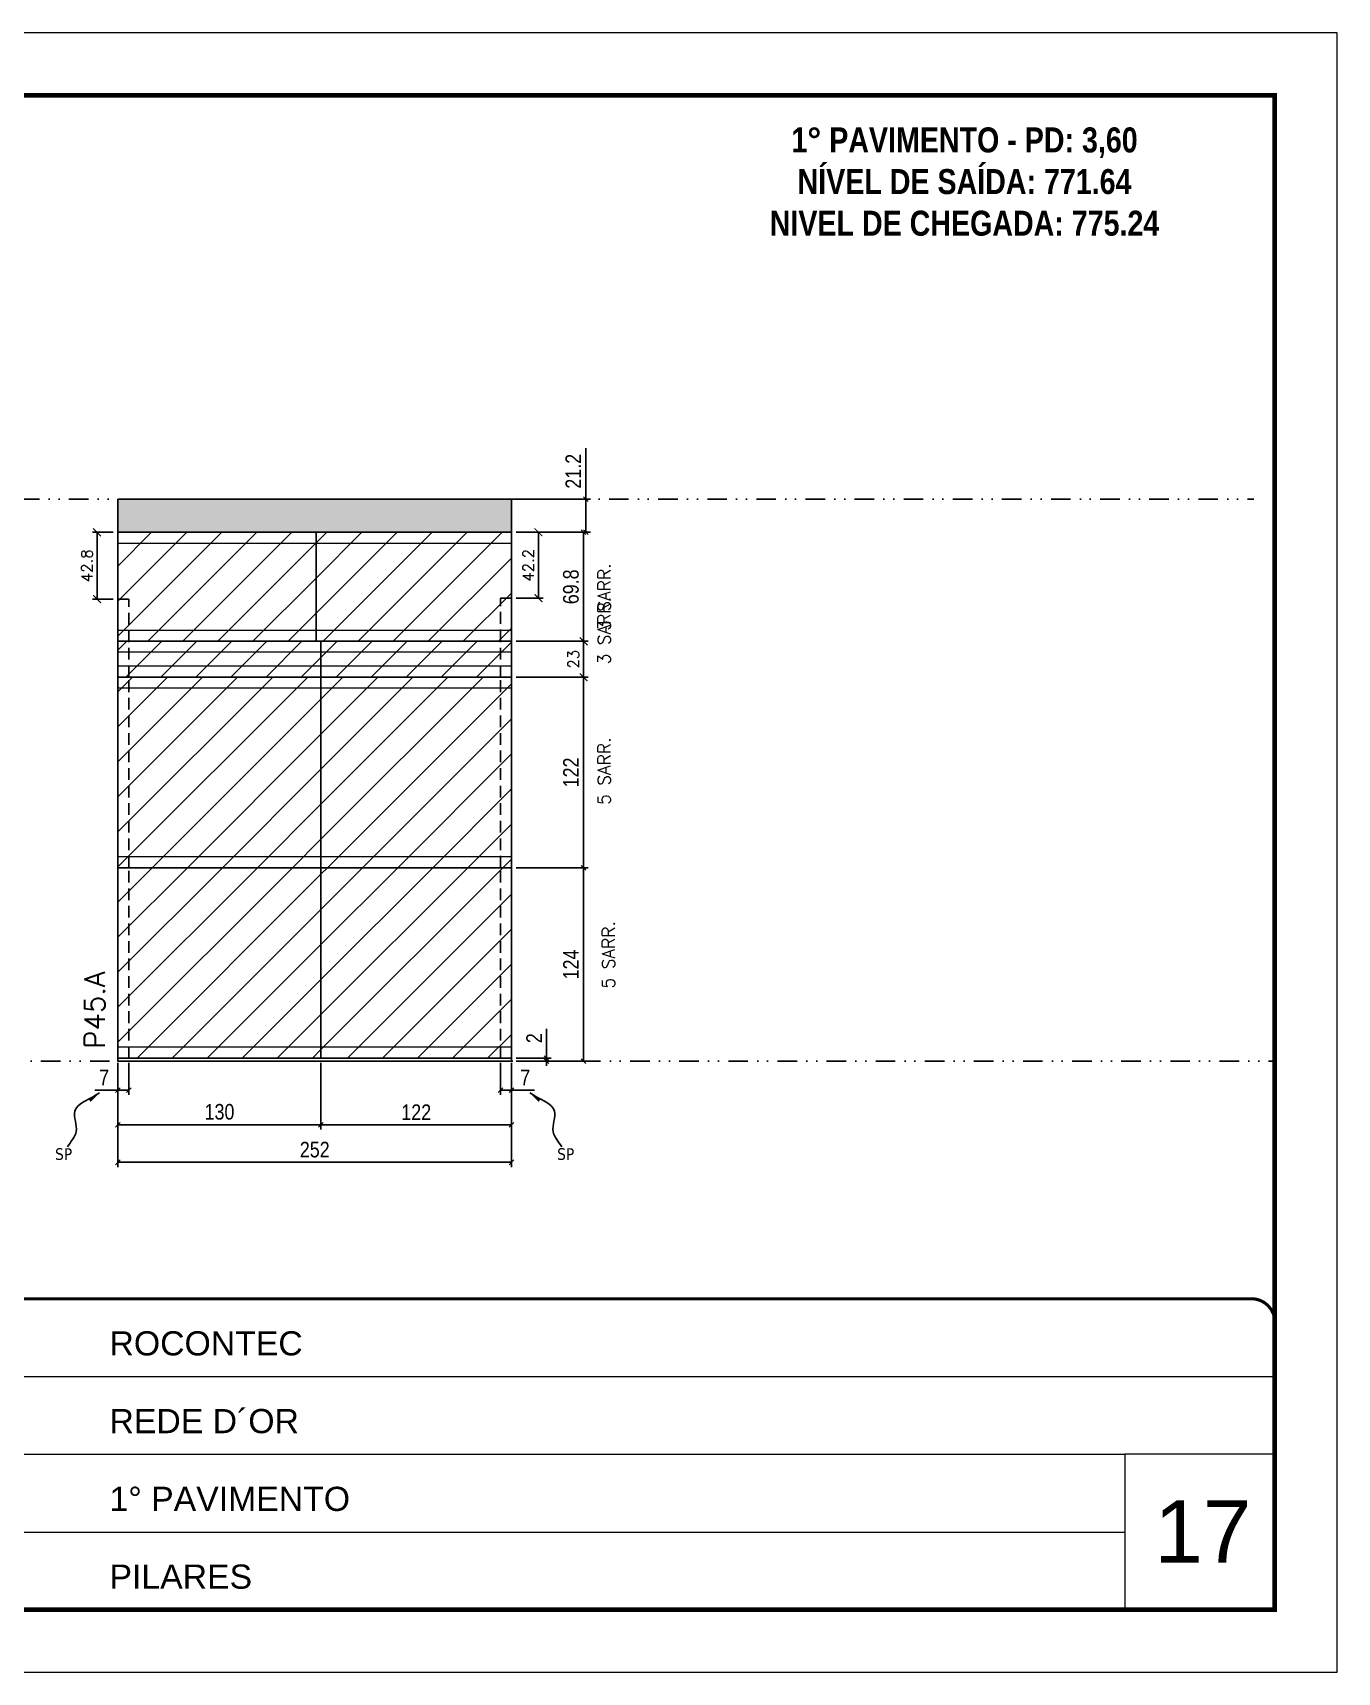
# Model space of a CAD drawing. Extents: x 2949 to 9203, y -16089 to 12527.
# Drawn here: x 3599 to 4434, y 6882 to 7932 of the extents above; entities that cross this region are included whole.
import ezdxf

# ---------------------------------------------------------------- set-up
doc = ezdxf.new("R2010")
doc.units = 0
for name, pattern in [('CONTINUO', [0]), ('DASHED', [0.75, 0.5, -0.25]), ('DIVIDE2', [0.625, 0.25, -0.125, 0, -0.125, 0, -0.125]), ('HIDDEN', [0.375, 0.25, -0.125])]:
    doc.linetypes.add(name, pattern=pattern)
for name, color, linetype, lineweight in [('CARIMBO', 255, 'Continuous', 9), ('Folhas', 255, 'Continuous', 9), ('Hachura', 251, 'Continuous', 9), ('Sarr 2.2x7', 40, 'Continuous', 9), ('SARRAFO DE PRESSAO', 251, 'DASHED', 9), ('Texto Seção', 7, 'Continuous', 15)]:
    doc.layers.add(name, color=color, linetype=linetype, lineweight=lineweight)
for name, color, linetype in [('COTA', 241, 'Continuous'), ('cotas', 4, 'Continuous'), ('NOMENCLATURA', 7, 'Continuous'), ('Nível', 160, 'Continuous'), ('Painéis', 200, 'Continuous'), ('Sarrafo de Pressão', 42, 'HIDDEN'), ('texto', 7, 'Continuous')]:
    doc.layers.add(name, color=color, linetype=linetype)
doc.styles.add('ARIAL', font='arial.ttf')
doc.styles.add('COTA TECNICA', font='techl___.ttf', dxfattribs={"height": 10})
doc.styles.add('COTA TECNICA-50', font='techl___.ttf', dxfattribs={"height": 10})
doc.styles.add('REGUA-120', font='ROMANS.shx', dxfattribs={"height": 15})
doc.styles.add('ROMANC', font='techb___.ttf', dxfattribs={"height": 2.5})
doc.styles.add('ROMANS', font='romans.shx')
doc.styles.get("Standard").update_dxf_attribs({"font": 'arial.ttf'})
doc.dimstyles.new('COTA PAINEL-50', dxfattribs={"dimtxt": 10, "dimasz": 3, "dimexe": 3, "dimexo": 3, "dimgap": 3, "dimtad": 1, "dimdec": 1, "dimzin": 12, "dimdsep": 46, "dimtxsty": 'COTA TECNICA-50', "dimblk1": 'OBLIQUE', "dimblk2": 'OBLIQUE', "dimsah": 1, "dimcen": 0.9, "dimclrd": 4, "dimclre": 4, "dimclrt": 240, "dimadec": 1, "dimazin": 3, "dimtfac": 1, "dimtdec": 1, "dimtmove": 0, "dimatfit": 3, "dimfxl": 1, "dimtolj": 1, "dimtzin": 12, "dimarcsym": 0})
doc.dimstyles.new('Cota Paínel', dxfattribs={"dimtxt": 7, "dimasz": 5, "dimexe": 3, "dimexo": 3, "dimgap": 3, "dimtad": 1, "dimdec": 1, "dimzin": 12, "dimdsep": 46, "dimtxsty": 'ROMANS', "dimblk": 'ARCHTICK', "dimcen": 0, "dimclrd": 4, "dimclre": 4, "dimclrt": 1, "dimadec": 1, "dimazin": 3, "dimtfac": 1, "dimtdec": 1, "dimtmove": 0, "dimatfit": 3, "dimldrblk": 'OBLIQUE', "dimfxl": 1, "dimtolj": 1, "dimtzin": 12, "dimarcsym": 0})
doc.dimstyles.new('PAINEL', dxfattribs={"dimtxt": 10, "dimasz": 3, "dimexe": 3, "dimexo": 3, "dimgap": 3, "dimtad": 1, "dimdec": 1, "dimzin": 12, "dimdsep": 46, "dimtxsty": 'COTA TECNICA', "dimblk1": 'OBLIQUE', "dimblk2": 'OBLIQUE', "dimsah": 1, "dimcen": 0.9, "dimclrd": 4, "dimclre": 4, "dimclrt": 240, "dimadec": 1, "dimazin": 3, "dimtfac": 1, "dimtdec": 1, "dimtmove": 0, "dimatfit": 3, "dimfxl": 1, "dimtolj": 1, "dimtzin": 12, "dimarcsym": 0})
doc.dimstyles.get("Standard").update_dxf_attribs({"dimtxt": 0.18, "dimasz": 0.18, "dimexe": 0.18, "dimexo": 0.0625, "dimgap": 0.09, "dimtad": 0, "dimtih": 1, "dimtoh": 1, "dimdec": 4, "dimzin": 0, "dimdsep": 46, "dimtxsty": 'Standard', "dimcen": 0.09, "dimadec": 0, "dimazin": 0, "dimtfac": 1, "dimtdec": 4, "dimtofl": 0, "dimtmove": 0, "dimatfit": 3, "dimfxl": 1, "dimtolj": 1, "dimtzin": 0, "dimarcsym": 0})
pattern_1 = [(45, (0, -36), (-11.22532, 11.22532), [])]
pattern_2 = [(45, (-126071.967, -22713.47), (-11.2253202, 11.2253202), [])]

# ---------------------------------------------------------------- blocks, each defined once
blk = doc.blocks.new('9999999999')
at = {"color": 30, "linetype": 'CONTINUO'}
for p, q in [((98564.6, 34379.6), (99584, 34379.6)), ((98564.6, 34329.8), (99488, 34329.8)), ((99584, 34329.8), (99488, 34329.8)), ((99488, 34329.8), (99488, 34230.2)), ((98564.6, 34280), (99488, 34280))]:
    blk.add_line(p, q, dxfattribs=at)
at = {"color": 30, "linetype": 'CONTINUO', "const_width": 2}
blk.add_lwpolyline([(99584, 34230.2), (99584, 34414.4, 0.414214), (99569, 34429.4), (98229, 34429.4, 0.414214), (98214, 34414.4), (98214, 34245.2, 0.414214), (98229, 34230.2), (99584, 34230.2)], format="xyb", dxfattribs=at)
at = {"layer": 'Folhas'}
blk.add_lwpolyline([(98139, 34190.2), (99624, 34190.2), (99624, 35240.2), (98139, 35240.2)], close=True, dxfattribs=at)
at = {"layer": 'Folhas', "color": 30, "const_width": 3}
blk.add_lwpolyline([(98214, 34230.2), (99584, 34230.2), (99584, 35200.2), (98214, 35200.2)], close=True, dxfattribs=at)
at = {"color": 7, "linetype": 'Continuous', "ltscale": 5, "style": 'ARIAL'}
for s, height, p in [('ROCONTEC', 15.48, (98837.7, 34393.1)), ('REDE D´OR', 15.48, (98837.7, 34343.3)), ('1° PAVIMENTO', 15.483, (98837.7, 34293.5)), ('PILARES', 15.48, (98837.7, 34243.7))]:
    blk.add_text(s, height=height, dxfattribs=at).set_placement(p)
blk = doc.blocks.new('_Oblique')
at = {"color": 0, "linetype": 'ByBlock', "lineweight": -2}
blk.add_line((-0.5, -0.5), (0.5, 0.5), dxfattribs=at)
blk = doc.blocks.new('*D593')
at = {"layer": 'COTA', "color": 4, "lineweight": -2, "transparency": 16777216}
for p, q in [((3653.2, 7272.7), (3653.2, 7206)), ((3905.2, 7272.7), (3905.2, 7206)), ((3653.2, 7209), (3905.2, 7209))]:
    blk.add_line(p, q, dxfattribs=at)
at = {"layer": 'Defpoints', "color": 0, "transparency": 16777216}
for p in [(3653.2, 7275.7), (3905.2, 7275.7), (3905.2, 7209)]:
    blk.add_point(p, dxfattribs=at)
at = {"layer": 'COTA', "color": 4, "lineweight": -2, "transparency": 16777216, "xscale": 3, "yscale": 3, "zscale": 3, "rotation": 180}
blk.add_blockref('_Oblique', (3653.2, 7209), dxfattribs=at)
at = {"layer": 'COTA', "color": 4, "lineweight": -2, "transparency": 16777216, "xscale": 3, "yscale": 3, "zscale": 3}
blk.add_blockref('_Oblique', (3905.2, 7209), dxfattribs=at)
at = {"layer": 'COTA', "color": 240, "transparency": 16777216, "insert": (3779.2, 7217.1), "char_height": 10, "attachment_point": 5, "style": 'COTA TECNICA'}
blk.add_mtext('\\A1;252', dxfattribs=at)
blk = doc.blocks.new('*D594')
at = {"layer": 'COTA', "color": 4, "lineweight": -2, "transparency": 16777216}
for p, q in [((3653.2, 7270.7), (3653.2, 7252.2)), ((3660.2, 7272.7), (3660.2, 7252.2)), ((3653.2, 7255.2), (3638.4, 7255.2)), ((3660.2, 7255.2), (3653.2, 7255.2))]:
    blk.add_line(p, q, dxfattribs=at)
at = {"layer": 'Defpoints', "color": 0, "transparency": 16777216}
for p in [(3653.2, 7273.7), (3660.2, 7275.7), (3653.2, 7255.2)]:
    blk.add_point(p, dxfattribs=at)
at = {"layer": 'COTA', "color": 4, "lineweight": -2, "transparency": 16777216, "xscale": 3, "yscale": 3, "zscale": 3, "rotation": 180}
blk.add_blockref('_Oblique', (3653.2, 7255.2), dxfattribs=at)
at = {"layer": 'COTA', "color": 4, "lineweight": -2, "transparency": 16777216, "xscale": 3, "yscale": 3, "zscale": 3}
blk.add_blockref('_Oblique', (3660.2, 7255.2), dxfattribs=at)
at = {"layer": 'COTA', "color": 240, "transparency": 16777216, "insert": (3644.3, 7263.3), "char_height": 10, "attachment_point": 5, "style": 'COTA TECNICA-50'}
blk.add_mtext('\\A1;7', dxfattribs=at)
blk = doc.blocks.new('*D595')
at = {"layer": 'COTA', "color": 4, "lineweight": -2, "transparency": 16777216}
for p, q in [((3898.2, 7272.7), (3898.2, 7252.2)), ((3905.2, 7270.7), (3905.2, 7252.2)), ((3898.2, 7255.2), (3905.2, 7255.2)), ((3905.2, 7255.2), (3919.9, 7255.2))]:
    blk.add_line(p, q, dxfattribs=at)
at = {"layer": 'Defpoints', "color": 0, "transparency": 16777216}
for p in [(3898.2, 7275.7), (3905.2, 7273.7), (3905.2, 7255.2)]:
    blk.add_point(p, dxfattribs=at)
at = {"layer": 'COTA', "color": 4, "lineweight": -2, "transparency": 16777216, "xscale": 3, "yscale": 3, "zscale": 3, "rotation": 180}
blk.add_blockref('_Oblique', (3898.2, 7255.2), dxfattribs=at)
at = {"layer": 'COTA', "color": 4, "lineweight": -2, "transparency": 16777216, "xscale": 3, "yscale": 3, "zscale": 3}
blk.add_blockref('_Oblique', (3905.2, 7255.2), dxfattribs=at)
at = {"layer": 'COTA', "color": 240, "transparency": 16777216, "insert": (3914, 7263.3), "char_height": 10, "attachment_point": 5, "style": 'COTA TECNICA-50'}
blk.add_mtext('\\A1;7', dxfattribs=at)
blk = doc.blocks.new('*D596')
at = {"layer": 'COTA', "color": 4, "lineweight": -2, "transparency": 16777216}
for p, q in [((3908.2, 7397.7), (3954.4, 7397.7)), ((3951.4, 7273.7), (3951.4, 7397.7)), ((3908.2, 7273.7), (3954.4, 7273.7))]:
    blk.add_line(p, q, dxfattribs=at)
at = {"layer": 'Defpoints', "color": 0, "transparency": 16777216}
for p in [(3905.2, 7397.7), (3951.4, 7397.7), (3905.2, 7273.7)]:
    blk.add_point(p, dxfattribs=at)
at = {"layer": 'COTA', "color": 4, "lineweight": -2, "transparency": 16777216, "xscale": 3, "yscale": 3, "zscale": 3}
for p, rotation in [((3951.4, 7397.7), 90), ((3951.4, 7273.7), 270)]:
    blk.add_blockref('_Oblique', p, dxfattribs=dict(at, rotation=rotation))
at = {"layer": 'COTA', "color": 240, "transparency": 16777216, "insert": (3943.3, 7335.7), "char_height": 10, "attachment_point": 5, "rotation": 90, "style": 'COTA TECNICA-50'}
blk.add_mtext('\\A1;124', dxfattribs=at)
blk = doc.blocks.new('*D597')
at = {"layer": 'COTA', "color": 4, "lineweight": -2, "transparency": 16777216}
for p, q in [((3927.7, 7275.7), (3927.7, 7294.5)), ((3908.2, 7275.7), (3930.7, 7275.7)), ((3908.2, 7273.7), (3930.7, 7273.7)), ((3927.7, 7273.7), (3927.7, 7275.7)), ((3927.7, 7273.7), (3927.7, 7270.7))]:
    blk.add_line(p, q, dxfattribs=at)
at = {"layer": 'Defpoints', "color": 0, "transparency": 16777216}
for p in [(3905.2, 7275.7), (3905.2, 7273.7), (3927.7, 7273.7)]:
    blk.add_point(p, dxfattribs=at)
at = {"layer": 'COTA', "color": 4, "lineweight": -2, "transparency": 16777216, "xscale": 3, "yscale": 3, "zscale": 3}
for p, rotation in [((3927.7, 7275.7), 270), ((3927.7, 7273.7), 90)]:
    blk.add_blockref('_Oblique', p, dxfattribs=dict(at, rotation=rotation))
at = {"layer": 'COTA', "color": 240, "transparency": 16777216, "insert": (3919.7, 7288.5), "char_height": 10, "attachment_point": 5, "rotation": 90, "style": 'COTA TECNICA-50'}
blk.add_mtext('\\A1;2', dxfattribs=at)
blk = doc.blocks.new('*D598')
at = {"layer": 'COTA', "color": 4, "linetype": 'ByBlock', "lineweight": -2, "transparency": 16777216}
for p, q in [((3908.2, 7612.5), (3954.4, 7612.5)), ((3951.4, 7612.5), (3951.4, 7542.7)), ((3908.2, 7542.7), (3954.4, 7542.7))]:
    blk.add_line(p, q, dxfattribs=at)
at = {"layer": 'Defpoints', "color": 0, "linetype": 'ByBlock', "transparency": 16777216}
for p in [(3905.2, 7612.5), (3905.2, 7542.7), (3951.4, 7542.7)]:
    blk.add_point(p, dxfattribs=at)
at = {"layer": 'COTA', "color": 4, "linetype": 'ByBlock', "lineweight": -2, "transparency": 16777216, "xscale": 3, "yscale": 3, "zscale": 3}
for p, rotation in [((3951.4, 7612.5), 90), ((3951.4, 7542.7), 270)]:
    blk.add_blockref('_Oblique', p, dxfattribs=dict(at, rotation=rotation))
at = {"layer": 'COTA', "color": 240, "linetype": 'ByBlock', "transparency": 16777216, "insert": (3943.3, 7577.6), "char_height": 10, "attachment_point": 5, "rotation": 90, "style": 'COTA TECNICA'}
blk.add_mtext('\\A1;69.8', dxfattribs=at)
blk = doc.blocks.new('*D599')
at = {"layer": 'COTA', "color": 4, "linetype": 'ByBlock', "lineweight": -2, "transparency": 16777216}
for p, q in [((3908.2, 7519.7), (3954.4, 7519.7)), ((3951.4, 7397.7), (3951.4, 7519.7)), ((3908.2, 7397.7), (3954.4, 7397.7))]:
    blk.add_line(p, q, dxfattribs=at)
at = {"layer": 'Defpoints', "color": 0, "linetype": 'ByBlock', "transparency": 16777216}
for p in [(3905.2, 7519.7), (3951.4, 7519.7), (3905.2, 7397.7)]:
    blk.add_point(p, dxfattribs=at)
at = {"layer": 'COTA', "color": 4, "linetype": 'ByBlock', "lineweight": -2, "transparency": 16777216, "xscale": 3, "yscale": 3, "zscale": 3}
for p, rotation in [((3951.4, 7519.7), 90), ((3951.4, 7397.7), 270)]:
    blk.add_blockref('_Oblique', p, dxfattribs=dict(at, rotation=rotation))
at = {"layer": 'COTA', "color": 240, "linetype": 'ByBlock', "transparency": 16777216, "insert": (3943.3, 7458.7), "char_height": 10, "attachment_point": 5, "rotation": 90, "style": 'COTA TECNICA'}
blk.add_mtext('\\A1;122', dxfattribs=at)
blk = doc.blocks.new('*D608')
at = {"layer": 'COTA', "color": 4, "linetype": 'ByBlock', "lineweight": -2, "transparency": 16777216}
for p, q in [((3653.2, 7270.7), (3653.2, 7230.1)), ((3783.2, 7272.7), (3783.2, 7230.1)), ((3653.2, 7233.1), (3783.2, 7233.1))]:
    blk.add_line(p, q, dxfattribs=at)
at = {"layer": 'Defpoints', "color": 0, "linetype": 'ByBlock', "transparency": 16777216}
for p in [(3653.2, 7273.7), (3783.2, 7275.7), (3783.2, 7233.1)]:
    blk.add_point(p, dxfattribs=at)
at = {"layer": 'COTA', "color": 4, "linetype": 'ByBlock', "lineweight": -2, "transparency": 16777216, "xscale": 3, "yscale": 3, "zscale": 3, "rotation": 180}
blk.add_blockref('_Oblique', (3653.2, 7233.1), dxfattribs=at)
at = {"layer": 'COTA', "color": 4, "linetype": 'ByBlock', "lineweight": -2, "transparency": 16777216, "xscale": 3, "yscale": 3, "zscale": 3}
blk.add_blockref('_Oblique', (3783.2, 7233.1), dxfattribs=at)
at = {"layer": 'COTA', "color": 240, "linetype": 'ByBlock', "transparency": 16777216, "insert": (3718.2, 7241.3), "char_height": 10, "attachment_point": 5, "style": 'COTA TECNICA'}
blk.add_mtext('\\A1;130', dxfattribs=at)
blk = doc.blocks.new('*D609')
at = {"layer": 'COTA', "color": 4, "linetype": 'ByBlock', "lineweight": -2, "transparency": 16777216}
for p, q in [((3783.2, 7272.7), (3783.2, 7230.1)), ((3905.2, 7270.7), (3905.2, 7230.1)), ((3783.2, 7233.1), (3905.2, 7233.1))]:
    blk.add_line(p, q, dxfattribs=at)
at = {"layer": 'Defpoints', "color": 0, "linetype": 'ByBlock', "transparency": 16777216}
for p in [(3783.2, 7275.7), (3905.2, 7273.7), (3905.2, 7233.1)]:
    blk.add_point(p, dxfattribs=at)
at = {"layer": 'COTA', "color": 4, "linetype": 'ByBlock', "lineweight": -2, "transparency": 16777216, "xscale": 3, "yscale": 3, "zscale": 3, "rotation": 180}
blk.add_blockref('_Oblique', (3783.2, 7233.1), dxfattribs=at)
at = {"layer": 'COTA', "color": 4, "linetype": 'ByBlock', "lineweight": -2, "transparency": 16777216, "xscale": 3, "yscale": 3, "zscale": 3}
blk.add_blockref('_Oblique', (3905.2, 7233.1), dxfattribs=at)
at = {"layer": 'COTA', "color": 240, "linetype": 'ByBlock', "transparency": 16777216, "insert": (3844.2, 7241.1), "char_height": 10, "attachment_point": 5, "style": 'COTA TECNICA'}
blk.add_mtext('\\A1;122', dxfattribs=at)
blk = doc.blocks.new('*D601')
at = {"layer": 'cotas', "color": 4, "linetype": 'ByBlock', "lineweight": -2, "transparency": 16777216}
for p, q in [((3952.9, 7633.7), (3952.9, 7666.4)), ((3908.2, 7633.7), (3955.9, 7633.7)), ((3952.9, 7612.5), (3952.9, 7633.7)), ((3908.2, 7612.5), (3955.9, 7612.5))]:
    blk.add_line(p, q, dxfattribs=at)
at = {"layer": 'Defpoints', "color": 0, "linetype": 'ByBlock', "transparency": 16777216}
for p in [(3905.2, 7633.7), (3952.9, 7633.7), (3905.2, 7612.5)]:
    blk.add_point(p, dxfattribs=at)
at = {"layer": 'cotas', "color": 4, "linetype": 'ByBlock', "lineweight": -2, "transparency": 16777216, "xscale": 3, "yscale": 3, "zscale": 3}
for p, rotation in [((3952.9, 7633.7), 90), ((3952.9, 7612.5), 270)]:
    blk.add_blockref('_Oblique', p, dxfattribs=dict(at, rotation=rotation))
at = {"layer": 'cotas', "color": 240, "linetype": 'ByBlock', "transparency": 16777216, "insert": (3944.8, 7651.6), "char_height": 10, "attachment_point": 5, "rotation": 90, "style": 'COTA TECNICA'}
blk.add_mtext('\\A1;21.2', dxfattribs=at)
blk = doc.blocks.new('_ArchTick')
at = {"color": 0, "linetype": 'ByBlock', "const_width": 0.15}
blk.add_lwpolyline([(-0.5, -0.5), (0.5, 0.5)], dxfattribs=at)
blk = doc.blocks.new('*D569')
at = {"layer": 'COTA', "color": 4, "lineweight": -2, "transparency": 16777216}
for p, q in [((3908.2, 7542.7), (3954.4, 7542.7)), ((3951.4, 7519.7), (3951.4, 7542.7)), ((3908.2, 7519.7), (3954.4, 7519.7))]:
    blk.add_line(p, q, dxfattribs=at)
at = {"layer": 'Defpoints', "color": 0, "transparency": 16777216}
for p in [(3905.2, 7542.7), (3951.4, 7542.7), (3905.2, 7519.7)]:
    blk.add_point(p, dxfattribs=at)
at = {"layer": 'COTA', "color": 4, "lineweight": -2, "transparency": 16777216, "xscale": 5, "yscale": 5, "zscale": 5}
for p, rotation in [((3951.4, 7542.7), 90), ((3951.4, 7519.7), 270)]:
    blk.add_blockref('_ArchTick', p, dxfattribs=dict(at, rotation=rotation))
at = {"layer": 'COTA', "color": 1, "transparency": 16777216, "insert": (3944.9, 7531.2), "char_height": 7, "attachment_point": 5, "rotation": 90, "style": 'ROMANS'}
blk.add_mtext('\\A1;23', dxfattribs=at)
blk = doc.blocks.new('*D602')
at = {"layer": 'COTA', "color": 4, "lineweight": -2, "transparency": 16777216}
for p, q in [((3908.2, 7612.5), (3925.5, 7612.5)), ((3922.5, 7612.5), (3922.5, 7570.3)), ((3908.2, 7570.3), (3925.5, 7570.3))]:
    blk.add_line(p, q, dxfattribs=at)
at = {"layer": 'Defpoints', "color": 0, "transparency": 16777216}
for p in [(3905.2, 7612.5), (3905.2, 7570.3), (3922.5, 7570.3)]:
    blk.add_point(p, dxfattribs=at)
at = {"layer": 'COTA', "color": 4, "lineweight": -2, "transparency": 16777216, "xscale": 5, "yscale": 5, "zscale": 5}
for p, rotation in [((3922.5, 7612.5), 90), ((3922.5, 7570.3), 270)]:
    blk.add_blockref('_ArchTick', p, dxfattribs=dict(at, rotation=rotation))
at = {"layer": 'COTA', "color": 1, "transparency": 16777216, "insert": (3916, 7591.4), "char_height": 7, "attachment_point": 5, "rotation": 90, "style": 'ROMANS'}
blk.add_mtext('\\A1;42.2', dxfattribs=at)
blk = doc.blocks.new('*D624')
at = {"layer": 'COTA', "color": 4, "lineweight": -2, "transparency": 16777216}
for p, q in [((3650.2, 7612.5), (3636.8, 7612.5)), ((3639.8, 7612.5), (3639.8, 7569.7)), ((3650.2, 7569.7), (3636.8, 7569.7))]:
    blk.add_line(p, q, dxfattribs=at)
at = {"layer": 'Defpoints', "color": 0, "transparency": 16777216}
for p in [(3653.2, 7612.5), (3639.8, 7569.7), (3653.2, 7569.7)]:
    blk.add_point(p, dxfattribs=at)
at = {"layer": 'COTA', "color": 4, "lineweight": -2, "transparency": 16777216, "xscale": 5, "yscale": 5, "zscale": 5}
for p, rotation in [((3639.8, 7612.5), 90), ((3639.8, 7569.7), 270)]:
    blk.add_blockref('_ArchTick', p, dxfattribs=dict(at, rotation=rotation))
at = {"layer": 'COTA', "color": 1, "transparency": 16777216, "insert": (3633.3, 7591.1), "char_height": 7, "attachment_point": 5, "rotation": 90, "style": 'ROMANS'}
blk.add_mtext('\\A1;42.8', dxfattribs=at)

msp = doc.modelspace()

# ---------------------------------------------------------------- hatches: boundary and pattern name
at = {"layer": 'COTA', "linetype": 'ByBlock'}
h = msp.add_hatch(dxfattribs=at)
h.set_pattern_fill('AR-CONC', color=256, scale=0.03)
h.set_pattern_definition([(50, (-126071.9665, -22689.6705), (5.46554007, -0.47817257), [0.5715, -6.2865]), (355, (-126071.9665, -22689.6705), (-1.05730264, 5.73170536), [0.4572, -5.02921753]), (100.4514447, (-126071.511, -22689.7104), (4.40823741, 5.25353256), [0.48570026, -5.34270734]), (46.1842, (-126071.9665, -22688.1465), (8.13237123, -1.26126984), [0.85725, -9.42975]), (96.6355576, (-126071.289, -22688.252), (7.122124, 7.42278374), [0.7285507, -8.01406824]), (351.184151, (-126071.9665, -22688.1465), (7.122124, 7.42278374), [0.685799, -7.54379196]), (21, (-126071.2045, -22688.5275), (4.54843174, -3.06795595), [0.5715, -6.2865]), (326, (-126071.2045, -22688.5275), (1.85406085, 5.52563898), [0.4572, -5.0292]), (71.451445, (-126070.8255, -22688.783), (6.40249258, 2.45768307), [0.48570026, -5.34269813]), (37.5, (-126071.9665, -22689.6705), (0.092658098, 2.536651166), [0, -4.96824, 0, -5.1054, 0, -5.04825]), (7.5, (-126071.9665, -22689.6705), (2.004589875, 3.005417245), [0, -2.91084, 0, -4.85394, 0, -1.92405]), (327.5, (-126073.6658, -22689.6705), (4.067717855, -0.17186232), [0, -1.905, 0, -5.9436, 0, -7.8867]), (317.5, (-126074.4278, -22689.6705), (4.44387544, 0.76279473), [0, -2.4765, 0, -3.94716, 0, -5.6007])])
h.paths.add_polyline_path([(3653.16, 7633.72), (3653.16, 7612.52), (3905.16, 7612.52), (3905.16, 7633.72)])
at = {"layer": 'Hachura', "linetype": 'ByBlock'}
h = msp.add_hatch(dxfattribs=at)
h.set_pattern_fill('ANSI31', color=256, scale=5)
h.set_pattern_definition(pattern_1)
h.paths.add_polyline_path([(3780.16, 7542.72), (3780.16, 7612.52), (3653.16, 7612.52), (3653.16, 7542.72)])
h = msp.add_hatch(dxfattribs=at)
h.set_pattern_fill('ANSI31', color=256, scale=5)
h.set_pattern_definition(pattern_1)
h.paths.add_polyline_path([(3905.16, 7542.72), (3905.16, 7612.52), (3780.16, 7612.52), (3780.16, 7542.72)])
at = {"layer": 'Hachura'}
h = msp.add_hatch(dxfattribs=at)
h.set_pattern_fill('ANSI31', color=256, scale=5)
h.paths.add_polyline_path([(3783.16, 7542.72), (3653.16, 7542.72), (3653.16, 7519.72), (3783.16, 7519.72)])
h = msp.add_hatch(dxfattribs=at)
h.set_pattern_fill('ANSI31', color=256, scale=5)
h.paths.add_polyline_path([(3905.16, 7542.72), (3783.16, 7542.72), (3783.16, 7519.72), (3905.16, 7519.72)])
at = {"layer": 'Hachura', "linetype": 'ByBlock'}
h = msp.add_hatch(dxfattribs=at)
h.set_pattern_fill('ANSI31', color=256, scale=5)
h.set_pattern_definition(pattern_2)
h.paths.add_polyline_path([(3783.16, 7519.72), (3653.16, 7519.72), (3653.16, 7397.72), (3783.16, 7397.72)])
h = msp.add_hatch(dxfattribs=at)
h.set_pattern_fill('ANSI31', color=256, scale=5)
h.set_pattern_definition(pattern_2)
h.paths.add_polyline_path([(3783.16, 7519.72), (3783.16, 7397.72), (3905.16, 7397.72), (3905.16, 7519.72)])
h = msp.add_hatch(dxfattribs=at)
h.set_pattern_fill('ANSI31', color=256, scale=5)
h.set_pattern_definition(pattern_2)
h.paths.add_polyline_path([(3653.16, 7397.72), (3653.16, 7275.72), (3783.16, 7275.72), (3783.16, 7397.72)])
h = msp.add_hatch(dxfattribs=at)
h.set_pattern_fill('ANSI31', color=256, scale=5)
h.set_pattern_definition(pattern_2)
h.paths.add_polyline_path([(3783.16, 7397.72), (3783.16, 7275.72), (3905.16, 7275.72), (3905.16, 7397.72)])

# ---------------------------------------------------------------- linework, layer by layer
at = {"layer": 'COTA', "linetype": 'ByBlock'}
msp.add_lwpolyline([(3653.16, 7612.52), (3905.16, 7612.52), (3905.16, 7633.72), (3653.16, 7633.72)], close=True, dxfattribs=at)
at = {"layer": 'Nível', "color": 4, "linetype": 'DIVIDE2', "ltscale": 50}
for p, q in [((3370.19, 7633.72), (4380.53, 7633.72)), ((3383.69, 7273.72), (4394.03, 7273.72))]:
    msp.add_line(p, q, dxfattribs=at)
at = {"layer": 'Painéis'}
for p, q in [((3653.16, 7612.52), (3780.16, 7612.52)), ((3653.16, 7612.52), (3653.16, 7275.72)), ((3780.16, 7612.52), (3780.16, 7542.72)), ((3905.16, 7275.72), (3905.16, 7612.52)), ((3905.16, 7542.72), (3653.16, 7542.72)), ((3783.16, 7275.72), (3783.16, 7542.72)), ((3905.16, 7519.72), (3653.16, 7519.72)), ((3905.16, 7397.72), (3653.16, 7397.72)), ((3653.16, 7397.72), (3905.16, 7397.72)), ((3653.16, 7275.72), (3905.16, 7275.72))]:
    msp.add_line(p, q, dxfattribs=at)
at = {"layer": 'Painéis', "linetype": 'ByBlock'}
msp.add_line((3780.16, 7612.52), (3905.16, 7612.52), dxfattribs=at)
at = {"layer": 'Painéis'}
msp.add_lwpolyline([(3653.16, 7275.72), (3905.16, 7275.72), (3905.16, 7273.72), (3653.16, 7273.72)], close=True, dxfattribs=at)
at = {"layer": 'Sarr 2.2x7', "linetype": 'Continuous'}
for p, q in [((3653.16, 7612.52), (3653.16, 7605.52)), ((3653.16, 7397.72), (3653.16, 7404.72)), ((3905.16, 7397.72), (3905.16, 7404.72)), ((3653.16, 7275.72), (3653.16, 7282.72)), ((3905.16, 7275.72), (3905.16, 7282.72))]:
    msp.add_line(p, q, dxfattribs=at)
at = {"layer": 'Sarr 2.2x7'}
for p, q in [((3653.16, 7605.52), (3905.16, 7605.52)), ((3905.16, 7549.72), (3653.16, 7549.72)), ((3905.16, 7535.72), (3653.16, 7535.72)), ((3905.16, 7526.72), (3653.16, 7526.72)), ((3905.16, 7512.72), (3653.16, 7512.72)), ((3905.16, 7404.72), (3653.16, 7404.72)), ((3905.16, 7397.72), (3653.16, 7397.72)), ((3905.16, 7282.72), (3653.16, 7282.72)), ((3905.16, 7275.72), (3653.16, 7275.72))]:
    msp.add_line(p, q, dxfattribs=at)
at = {"layer": 'Sarrafo de Pressão', "ltscale": 30}
for p, q in [((3660.16, 7569.72), (3653.16, 7569.72)), ((3660.16, 7519.72), (3660.16, 7569.72)), ((3898.16, 7542.72), (3898.16, 7570.32)), ((3898.16, 7570.32), (3905.16, 7570.32)), ((3898.16, 7519.72), (3898.16, 7542.72)), ((3660.16, 7397.72), (3660.16, 7519.72)), ((3898.16, 7397.72), (3898.16, 7519.72)), ((3660.16, 7275.72), (3660.16, 7397.72)), ((3898.16, 7275.72), (3898.16, 7397.72))]:
    msp.add_line(p, q, dxfattribs=at)

# ---------------------------------------------------------------- block references
at = {"layer": 'SARRAFO DE PRESSAO', "color": 6, "linetype": 'ByBlock'}
msp.add_blockref('9999999999', (-95189.94, -27307.77), dxfattribs=at)

# ---------------------------------------------------------------- texts
at = {"layer": 'CARIMBO', "style": 'ARIAL'}
msp.add_text('17', height=40, dxfattribs=at).set_placement((4316.89, 6952.58))
at = {"layer": 'NOMENCLATURA', "color": 2, "insert": (4195.36, 7898.5), "char_height": 16, "attachment_point": 2, "style": 'ROMANC'}
msp.add_mtext_dynamic_manual_height_columns('\\P1° PAVIMENTO - PD: 3,60\\PNÍVEL DE SAÍDA: 771.64\\PNIVEL DE CHEGADA: 775.24', width=300.2766, gutter_width=1, heights=[0], dxfattribs=at)
at = {"layer": 'texto', "color": 0, "char_height": 7.5, "attachment_point": 5}
for insert in [(3618.38, 7214.23), (3939.93, 7214.23)]:
    msp.add_mtext('{\\fTahoma|b0|i0|c0|p34;\\C4;SP}', dxfattribs=dict(at, insert=insert))
at = {"layer": 'Texto Seção', "linetype": 'Continuous', "style": 'ROMANS'}
for s, p in [('3 SARR.', (3968.59, 7549.44)), ('3 SARR.', (3968.59, 7527.91)), ('5 SARR.', (3968.59, 7437.94)), ('5 SARR.', (3971.3, 7320.34))]:
    msp.add_text(s, height=8, rotation=90, dxfattribs=at).set_placement(p)
at = {"layer": 'Texto Seção', "style": 'REGUA-120'}
msp.add_text('P45.A', height=13, rotation=90, dxfattribs=at).set_placement((3644.84, 7281.79))

# ---------------------------------------------------------------- dimensions: what is measured, and where the dimension line sits
at = {"layer": 'COTA'}
for base, p1, p2, angle, dimstyle, picture, middle in [((3639.83, 7569.72), (3653.16, 7612.52), (3653.16, 7569.72), 90, 'Cota Paínel', '*D624', (3633.33, 7591.12)), ((3922.52, 7570.32), (3905.16, 7612.52), (3905.16, 7570.32), 90, 'Cota Paínel', '*D602', (3916.02, 7591.42)), ((3951.39, 7542.72), (3905.16, 7519.72), (3905.16, 7542.72), 90, 'Cota Paínel', '*D569', (3944.89, 7531.22)), ((3951.39, 7397.72), (3905.16, 7273.72), (3905.16, 7397.72), 90, 'COTA PAINEL-50', '*D596', (3943.32, 7335.72)), ((3653.16, 7255.21), (3660.16, 7275.72), (3653.16, 7273.72), 180, 'COTA PAINEL-50', '*D594', (3644.29, 7263.28))]:
    dim = msp.add_linear_dim(base=base, p1=p1, p2=p2, angle=angle, dimstyle=dimstyle, dxfattribs=at)
    dim.commit()
    dim.dimension.update_dxf_attribs({"geometry": picture, "text_midpoint": middle})
at = {"layer": 'COTA', "linetype": 'ByBlock'}
for base, p1, p2, picture, middle in [((3951.39, 7542.72), (3905.16, 7612.52), (3905.16, 7542.72), '*D598', (3943.26, 7577.62)), ((3951.39, 7519.72), (3905.16, 7397.72), (3905.16, 7519.72), '*D599', (3943.34, 7458.72))]:
    dim = msp.add_linear_dim(base=base, p1=p1, p2=p2, angle=90, dimstyle='PAINEL', dxfattribs=at)
    dim.commit()
    dim.dimension.update_dxf_attribs({"geometry": picture, "text_midpoint": middle})
at = {"layer": 'COTA'}
dim = msp.add_linear_dim(base=(3927.68, 7273.72), p1=(3905.16, 7275.72), p2=(3905.16, 7273.72), angle=90, dimstyle='COTA PAINEL-50', dxfattribs=at)
dim.commit()
dim.dimension.update_dxf_attribs({"geometry": '*D597', "text_midpoint": (3927.68, 7288.46), "dimtype": 160})
dim = msp.add_linear_dim(base=(3905.16, 7208.96), p1=(3653.16, 7275.72), p2=(3905.16, 7275.72), dimstyle='PAINEL', override={"dimarcsym": 2}, dxfattribs=at)
dim.commit()
dim.dimension.update_dxf_attribs({"geometry": '*D593', "text_midpoint": (3779.16, 7217.07)})
at = {"layer": 'COTA', "linetype": 'ByBlock'}
dim = msp.add_linear_dim(base=(3783.16, 7233.05), p1=(3653.16, 7273.72), p2=(3783.16, 7275.72), dimstyle='PAINEL', dxfattribs=at)
dim.commit()
dim.dimension.update_dxf_attribs({"geometry": '*D608', "text_midpoint": (3718.16, 7241.27)})
dim = msp.add_linear_dim(base=(3905.16, 7233.05), p1=(3783.16, 7275.72), p2=(3905.16, 7273.72), dimstyle='PAINEL', override={"dimtmove": 1}, dxfattribs=at)
dim.commit()
dim.dimension.update_dxf_attribs({"geometry": '*D609', "text_midpoint": (3844.16, 7241.11)})
at = {"layer": 'COTA'}
dim = msp.add_linear_dim(base=(3905.16, 7255.21), p1=(3898.16, 7275.72), p2=(3905.16, 7273.72), dimstyle='COTA PAINEL-50', dxfattribs=at)
dim.commit()
dim.dimension.update_dxf_attribs({"geometry": '*D595', "text_midpoint": (3914.02, 7263.28)})
at = {"layer": 'cotas', "linetype": 'ByBlock'}
dim = msp.add_linear_dim(base=(3952.89, 7633.72), p1=(3905.16, 7612.52), p2=(3905.16, 7633.72), angle=90, dimstyle='PAINEL', dxfattribs=at)
dim.commit()
dim.dimension.update_dxf_attribs({"geometry": '*D601', "text_midpoint": (3944.84, 7651.58)})

# ---------------------------------------------------------------- leaders
at = {"layer": 'COTA', "path_type": 1}
for points in [[(3641.33, 7253.54), (3625.54, 7241.7), (3626.47, 7228.7), (3620.91, 7218.91)], [(3916.98, 7253.54), (3932.77, 7241.7), (3931.84, 7228.7), (3937.4, 7218.91)]]:
    msp.add_leader(points, dimstyle='Standard', override={"dimasz": 8}, dxfattribs=at)

doc.saveas('drawing.dxf')
